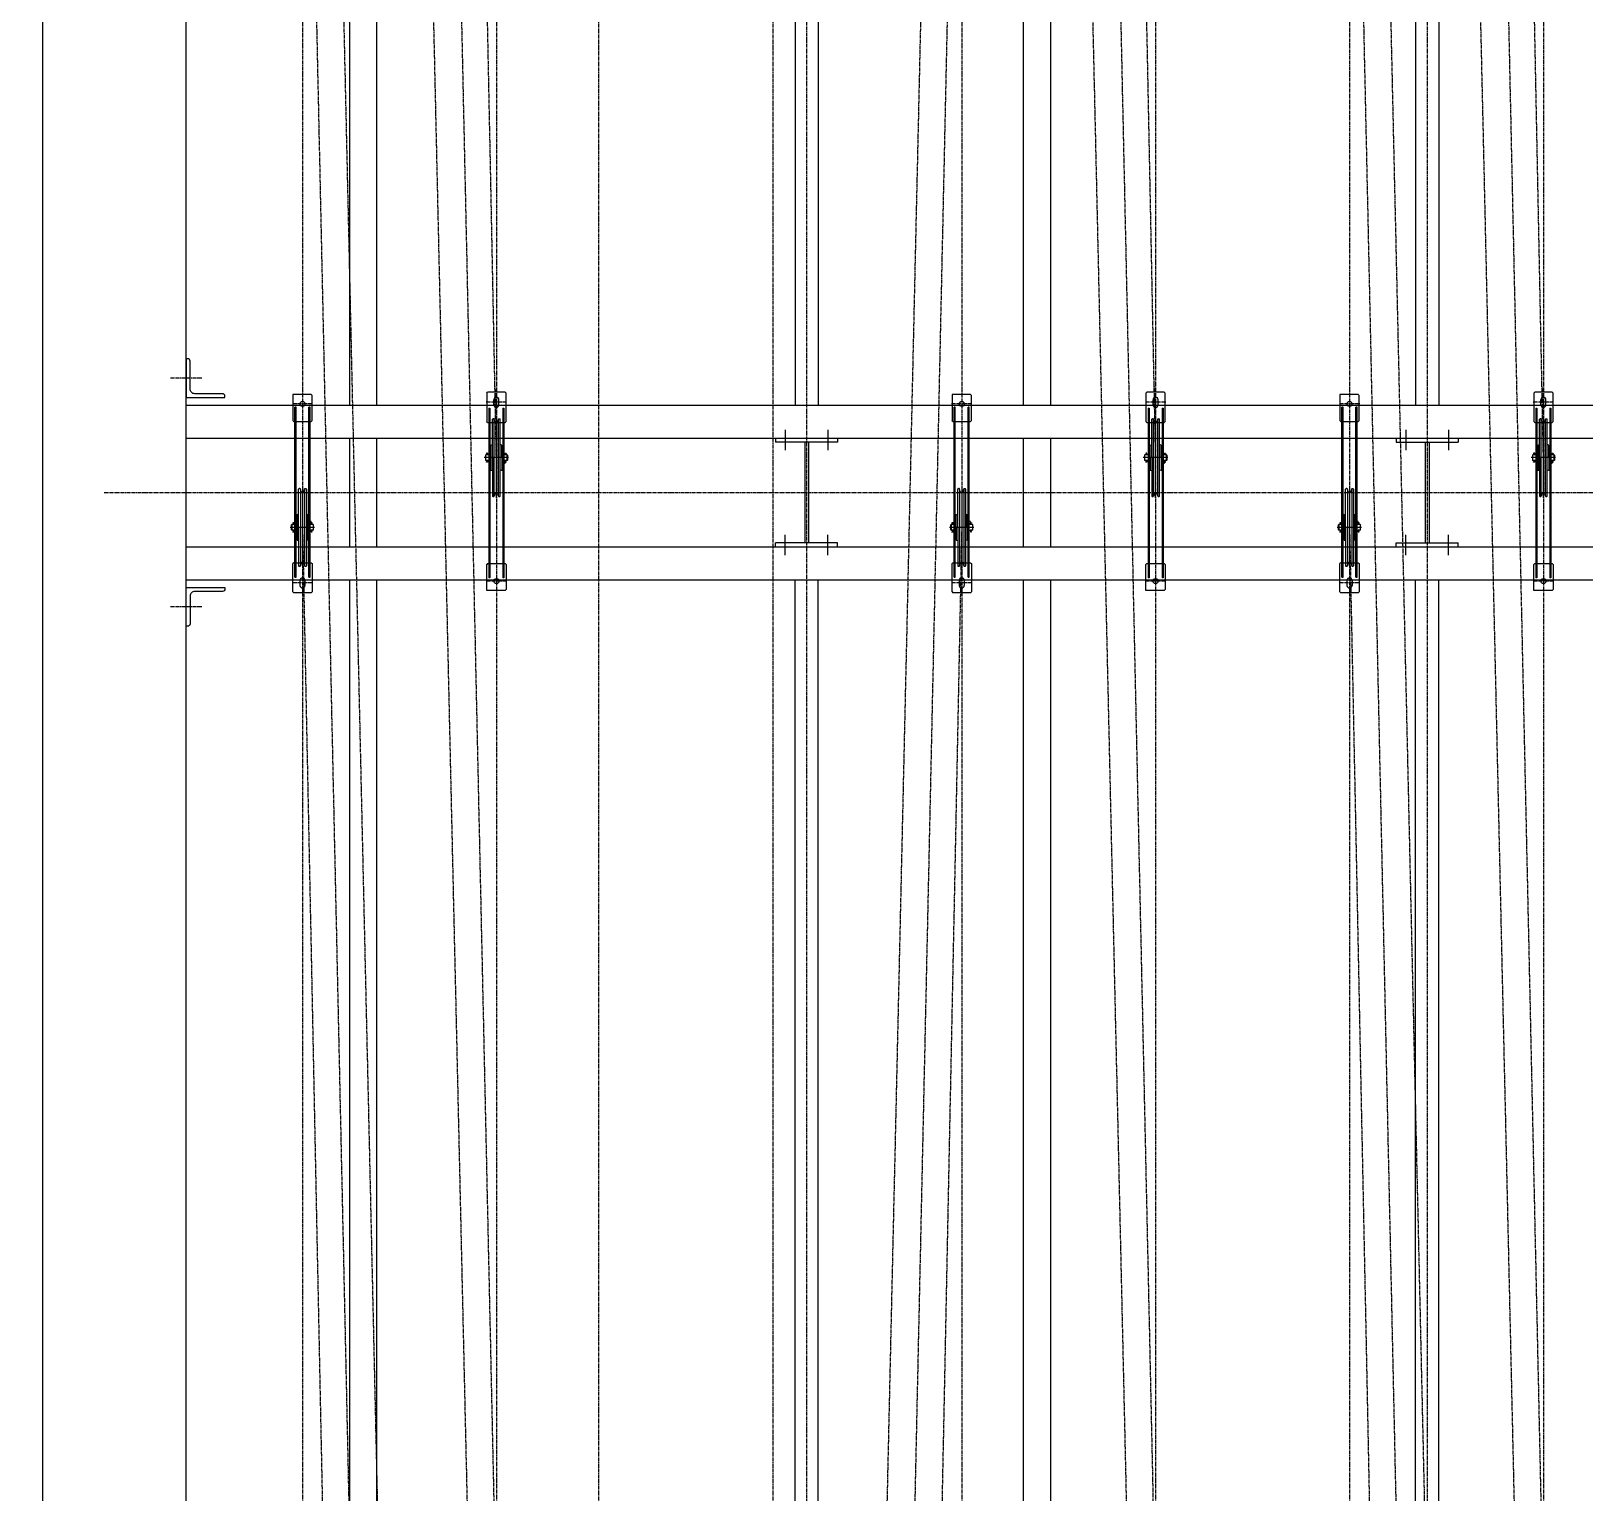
# Model space of a CAD drawing. Header units: millimetres. Extents: x 53635 to 142317, y 101101 to 147193.
# Drawn here: x 70416 to 74420, y 111143 to 114912 of the extents above; entities that cross this region are included whole.
import ezdxf

# ---------------------------------------------------------------- set-up
doc = ezdxf.new("R2010")
doc.units = ezdxf.units.MM
doc.header["$LTSCALE"] = 0.5
doc.header["$MEASUREMENT"] = 0
doc.linetypes.add('AXES2', pattern=[28.575, 19.05, -3.175, 3.175, -3.175])
doc.layers.get('0').update_dxf_attribs({"lineweight": 0})
for name, color, linetype, lineweight in [('-AXE', 1, 'AXES2', 0), ('-beton', 6, 'Continuous', 0), ('-fort', 7, 'Continuous', 0), ('AXE', 1, 'AXES2', 0), ('COT', 3, 'Continuous', 0), ('FORT', 7, 'Continuous', 0)]:
    doc.layers.add(name, color=color, linetype=linetype, lineweight=lineweight)
doc.styles.add('_TCW_TXTSTY_1', font='TIMES.TTF')
doc.styles.get("Standard").update_dxf_attribs({"font": 'TXT.SHX'})
doc.dimstyles.get("Standard").update_dxf_attribs({"dimscale": 10, "dimtxt": 1.5, "dimasz": 2, "dimexe": 1, "dimexo": 1, "dimgap": 1, "dimtad": 1, "dimrnd": 0.5, "dimdsep": 46, "dimtxsty": '_TCW_TXTSTY_1', "dimcen": 0.09, "dimclrd": 3, "dimclre": 3, "dimclrt": 3, "dimadec": 0, "dimazin": 0, "dimtfac": 1, "dimtdec": 3, "dimtmove": 0, "dimatfit": 0, "dimfxl": 1, "dimfrac": 2, "dimtolj": 1, "dimtzin": 0, "dimarcsym": 0})

# ---------------------------------------------------------------- blocks, each defined once
blk = doc.blocks.new('*D94')
at = {"layer": 'COT', "linetype": 'Continuous'}
for points in [[(69641.1, 122093), (69628.1, 121993), (69654.1, 121993)], [(69641.1, 105350.2), (69654.1, 105450.2), (69628.1, 105450.2)]]:
    blk.add_hatch(color=3, dxfattribs=at).paths.add_polyline_path(points)
at = {"linetype": 'ByBlock', "flags": 128}
for points in [[(69591.1, 114575.8), (69591.1, 114492.4), (69466.1, 114492.4), (69466.1, 114575.8)], [(69466.1, 114367.4), (69570.3, 114367.4), (69591.1, 114388.3), (69591.1, 114429.9), (69570.3, 114450.8), (69466.1, 114450.8)], [(69591.1, 114263.3), (69591.1, 114284.1), (69549.5, 114325.8), (69487, 114325.8), (69466.1, 114304.9), (69466.1, 114263.3), (69487, 114242.4), (69570.3, 114242.4), (69591.1, 114263.3)], [(69591.1, 114159.1), (69591.1, 114200.8)], [(69591.1, 114034.1), (69466.1, 114034.1), (69466.1, 114096.6), (69487, 114117.4), (69507.8, 114117.4), (69528.6, 114096.6), (69528.6, 114034.1)], [(69591.1, 113909.1), (69591.1, 113992.4), (69466.1, 113992.4), (69466.1, 113909.1), (69591.1, 113909.1)], [(69591.1, 113867.4), (69591.1, 113784.1), (69466.1, 113784.1), (69466.1, 113867.4)], [(69591.1, 113659.1), (69466.1, 113659.1)], [(69591.1, 113575.8), (69466.1, 113575.8)], [(69487, 113284.1), (69466.1, 113304.9), (69466.1, 113346.6), (69487, 113367.4), (69507.8, 113367.4), (69528.6, 113346.6), (69528.6, 113304.9), (69549.5, 113284.1), (69591.1, 113284.1), (69591.1, 113367.4)], [(69591.1, 113221.6), (69466.1, 113221.6), (69549.5, 113159.1), (69549.5, 113242.4)], [(69466.1, 113034.1), (69466.1, 113117.4), (69591.1, 113054.9)], [(69528.6, 112909.1), (69528.6, 112971.6), (69549.5, 112992.4), (69570.3, 112992.4), (69591.1, 112971.6), (69591.1, 112929.9), (69570.3, 112909.1), (69507.8, 112909.1), (69466.1, 112950.8), (69466.1, 112971.6)], [(69591.1, 112825.8), (69591.1, 112867.4)]]:
    blk.add_lwpolyline(points, dxfattribs=at)
at = {"linetype": 'ByBlock'}
for points in [[(69528.6, 114492.4), (69528.6, 114534.1)], [(69549.5, 114284.1), (69591.1, 114325.8)], [(69466.1, 114159.1), (69466.1, 114200.8)], [(69591.1, 114179.9), (69466.1, 114179.9)], [(69528.6, 114054.9), (69591.1, 114117.4)], [(69528.6, 113784.1), (69528.6, 113825.8)], [(69591.1, 113742.4), (69466.1, 113742.4)], [(69528.6, 113659.1), (69528.6, 113742.4)], [(69466.1, 113534.1), (69466.1, 113617.4)], [(69591.1, 112846.6), (69466.1, 112846.6), (69487, 112825.8)]]:
    blk.add_lwpolyline(points, dxfattribs=at)
at = {"layer": 'COT', "color": 3, "linetype": 'Continuous'}
for p, q in [((70570.9, 122093), (69591.1, 122093)), ((70570.9, 105350.2), (69591.1, 105350.2))]:
    blk.add_line(p, q, dxfattribs=at)
at = {"layer": 'COT', "color": 3, "linetype": 'Continuous', "flags": 128}
for points in [[(69641.1, 122093), (69628.1, 121993), (69654.1, 121993)], [(69641.1, 105350.2), (69654.1, 105450.2), (69628.1, 105450.2)]]:
    blk.add_lwpolyline(points, close=True, dxfattribs=at)
for points in [[(69641.1, 121993), (69641.1, 121993), (69641.1, 121993), (69641.1, 105450.2)], [(69641.1, 105450.2), (69641.1, 105450.2), (69641.1, 105450.2), (69641.1, 105450.2)]]:
    blk.add_lwpolyline(points, dxfattribs=at)
blk = doc.blocks.new('*D95')
at = {"layer": 'COT', "linetype": 'Continuous'}
for points in [[(69940.9, 113721.6), (69927.9, 113621.6), (69953.9, 113621.6)], [(69940.9, 105350.2), (69953.9, 105450.2), (69927.9, 105450.2)]]:
    blk.add_hatch(color=3, dxfattribs=at).paths.add_polyline_path(points)
at = {"linetype": 'ByBlock', "flags": 128}
for points in [[(69786.7, 109660.9), (69765.9, 109681.7), (69765.9, 109723.4), (69786.7, 109744.2), (69807.5, 109744.2), (69828.4, 109723.4), (69828.4, 109681.7), (69849.2, 109660.9), (69890.9, 109660.9), (69890.9, 109744.2)], [(69765.9, 109535.9), (69765.9, 109619.2), (69890.9, 109556.7)], [(69786.7, 109410.9), (69765.9, 109431.7), (69765.9, 109473.4), (69786.7, 109494.2), (69807.5, 109494.2), (69828.4, 109473.4), (69828.4, 109452.5)], [(69890.9, 109306.7), (69890.9, 109348.4), (69870, 109369.2), (69849.2, 109369.2), (69828.4, 109348.4), (69828.4, 109306.7), (69807.5, 109285.9), (69786.7, 109285.9), (69765.9, 109306.7), (69765.9, 109348.4), (69786.7, 109369.2), (69807.5, 109369.2), (69828.4, 109348.4)]]:
    blk.add_lwpolyline(points, dxfattribs=at)
at = {"linetype": 'ByBlock'}
for points in [[(69828.4, 109473.4), (69849.2, 109494.2), (69870, 109494.2), (69890.9, 109473.4), (69890.9, 109431.7), (69870, 109410.9)], [(69828.4, 109306.7), (69849.2, 109285.9), (69870, 109285.9), (69890.9, 109306.7)]]:
    blk.add_lwpolyline(points, dxfattribs=at)
at = {"layer": 'COT', "color": 3, "linetype": 'Continuous'}
for p, q in [((70359.5, 113721.6), (69890.9, 113721.6)), ((70520.9, 105350.2), (69890.9, 105350.2))]:
    blk.add_line(p, q, dxfattribs=at)
at = {"layer": 'COT', "color": 3, "linetype": 'Continuous', "flags": 128}
for points in [[(69940.9, 113721.6), (69927.9, 113621.6), (69953.9, 113621.6)], [(69940.9, 105350.2), (69953.9, 105450.2), (69927.9, 105450.2)]]:
    blk.add_lwpolyline(points, close=True, dxfattribs=at)
for points in [[(69940.9, 113621.6), (69940.9, 113621.6), (69940.9, 113621.6), (69940.9, 109535.9)], [(69940.9, 105450.2), (69940.9, 105450.2), (69940.9, 105450.2), (69940.9, 109535.9)]]:
    blk.add_lwpolyline(points, dxfattribs=at)
blk = doc.blocks.new('*D100')
at = {"layer": 'COT', "linetype": 'Continuous'}
for points in [[(69940.9, 122093), (69927.9, 121993), (69953.9, 121993)], [(69940.9, 113721.6), (69953.9, 113821.6), (69927.9, 113821.6)]]:
    blk.add_hatch(color=3, dxfattribs=at).paths.add_polyline_path(points)
at = {"linetype": 'ByBlock', "flags": 128}
for points in [[(69786.7, 118032.3), (69765.9, 118053.1), (69765.9, 118094.8), (69786.7, 118115.6), (69807.5, 118115.6), (69828.4, 118094.8), (69828.4, 118053.1), (69849.2, 118032.3), (69890.9, 118032.3), (69890.9, 118115.6)], [(69765.9, 117907.3), (69765.9, 117990.6), (69890.9, 117928.1)], [(69786.7, 117782.3), (69765.9, 117803.1), (69765.9, 117844.8), (69786.7, 117865.6), (69807.5, 117865.6), (69828.4, 117844.8), (69828.4, 117824)], [(69890.9, 117678.1), (69890.9, 117719.8), (69870, 117740.6), (69849.2, 117740.6), (69828.4, 117719.8), (69828.4, 117678.1), (69807.5, 117657.3), (69786.7, 117657.3), (69765.9, 117678.1), (69765.9, 117719.8), (69786.7, 117740.6), (69807.5, 117740.6), (69828.4, 117719.8)]]:
    blk.add_lwpolyline(points, dxfattribs=at)
at = {"linetype": 'ByBlock'}
for points in [[(69828.4, 117844.8), (69849.2, 117865.6), (69870, 117865.6), (69890.9, 117844.8), (69890.9, 117803.1), (69870, 117782.3)], [(69828.4, 117678.1), (69849.2, 117657.3), (69870, 117657.3), (69890.9, 117678.1)]]:
    blk.add_lwpolyline(points, dxfattribs=at)
at = {"layer": 'COT', "color": 3, "linetype": 'Continuous'}
for p, q in [((70520.9, 122093), (69890.9, 122093)), ((70309.5, 113721.6), (69890.9, 113721.6))]:
    blk.add_line(p, q, dxfattribs=at)
at = {"layer": 'COT', "color": 3, "linetype": 'Continuous', "flags": 128}
for points in [[(69940.9, 122093), (69927.9, 121993), (69953.9, 121993)], [(69940.9, 113721.6), (69953.9, 113821.6), (69927.9, 113821.6)]]:
    blk.add_lwpolyline(points, close=True, dxfattribs=at)
for points in [[(69940.9, 121993), (69940.9, 121993), (69940.9, 121993), (69940.9, 117907.3)], [(69940.9, 113821.6), (69940.9, 113821.6), (69940.9, 113821.6), (69940.9, 117907.3)]]:
    blk.add_lwpolyline(points, dxfattribs=at)

msp = doc.modelspace()

# ---------------------------------------------------------------- linework, layer by layer
at = {"layer": '-AXE'}
for p, q in [((72415.9, 121723.73), (72415.9, 105730.21)), ((74015.9, 121723.73), (74015.9, 105730.21)), ((70855.91, 114016.59), (70775.58, 114016.59)), ((70604.5, 113721.59), (79618.03, 113721.59)), ((70855.91, 113426.59), (70775.58, 113426.59))]:
    msp.add_line(p, q, dxfattribs=at)
at = {"layer": '-beton'}
for p, q in [((70445.89, 104896.59), (70445.89, 122516.59)), ((70815.89, 105296.59), (70815.89, 122146.59))]:
    msp.add_line(p, q, dxfattribs=at)
at = {"layer": '-fort'}
for p, q in [((72385.9, 116496.59), (72385.9, 113946.59)), ((72445.9, 116496.59), (72445.9, 113946.59)), ((73985.9, 116496.59), (73985.9, 113946.59)), ((74045.9, 116496.59), (74045.9, 113946.59)), ((70815.89, 113946.59), (77215.89, 113946.59)), ((70815.89, 113861.59), (77215.89, 113861.59)), ((72335.9, 113861.59), (72335.9, 113851.59)), ((72495.9, 113851.59), (72335.9, 113851.59)), ((72360.9, 113883.16), (72360.9, 113830.96)), ((72410.9, 113851.59), (72410.9, 113591.59)), ((72420.9, 113851.59), (72420.9, 113591.59)), ((72470.9, 113883.16), (72470.9, 113830.96)), ((72495.9, 113861.59), (72495.9, 113851.59)), ((73935.9, 113861.59), (73935.9, 113851.59)), ((73935.9, 113851.59), (74095.9, 113851.59)), ((73960.9, 113883.16), (73960.9, 113830.96)), ((74010.9, 113851.59), (74010.9, 113591.59)), ((74020.9, 113851.59), (74020.9, 113591.59)), ((74070.9, 113883.16), (74070.9, 113830.96)), ((74095.9, 113861.59), (74095.9, 113851.59)), ((72360.9, 113560.01), (72360.9, 113612.21)), ((72470.9, 113560.01), (72470.9, 113612.21)), ((73960.9, 113560.01), (73960.9, 113612.21)), ((74070.9, 113560.01), (74070.9, 113612.21)), ((70815.89, 113581.59), (77215.89, 113581.59)), ((72335.9, 113581.59), (72335.9, 113591.59)), ((72495.9, 113591.59), (72335.9, 113591.59)), ((72495.9, 113581.59), (72495.9, 113591.59)), ((73935.9, 113591.59), (74095.9, 113591.59)), ((73935.9, 113581.59), (73935.9, 113591.59)), ((74095.9, 113581.59), (74095.9, 113591.59)), ((70815.89, 113496.59), (77215.89, 113496.59)), ((72385.9, 110946.59), (72385.9, 113496.59)), ((72445.9, 110946.59), (72445.9, 113496.59)), ((73985.9, 110946.59), (73985.9, 113496.59)), ((74045.9, 110946.59), (74045.9, 113496.59))]:
    msp.add_line(p, q, dxfattribs=at)
for points in [[(70825.89, 114060.59, 0.4142136), (70819.89, 114066.59), (70815.89, 114066.59), (70815.89, 113966.59), (70915.89, 113966.59), (70915.89, 113970.59, 0.4142136), (70909.89, 113976.59), (70837.89, 113976.59, -0.4142136), (70825.89, 113988.59)], [(70825.89, 113382.59, -0.4142136), (70819.89, 113376.59), (70815.89, 113376.59), (70815.89, 113476.59), (70915.89, 113476.59), (70915.89, 113472.59, -0.4142136), (70909.89, 113466.59), (70837.89, 113466.59, 0.4142136), (70825.89, 113454.59)]]:
    msp.add_lwpolyline(points, format="xyb", close=True, dxfattribs=at)
at = {"layer": 'AXE'}
for p, q in [((71615.89, 121521.59), (71615.89, 106721.59)), ((73315.89, 121521.59), (73315.89, 106721.59)), ((74315.89, 121521.59), (74315.89, 106721.59)), ((71615.89, 107811.59), (71307.89, 121409.09)), ((71384.89, 121409.09), (71615.89, 110811.59)), ((71615.89, 113811.59), (71461.89, 121409.09)), ((73315.89, 107811.59), (73007.89, 121409.09)), ((73084.89, 121409.09), (73315.89, 110811.59)), ((73315.89, 113811.59), (73161.89, 121409.09)), ((74315.89, 107811.59), (74007.89, 121409.09)), ((74084.89, 121409.09), (74315.89, 110811.59)), ((74315.89, 113811.59), (74161.89, 121409.09)), ((71115.89, 120721.59), (71115.89, 105921.59)), ((72815.89, 120721.59), (72815.89, 105921.59)), ((73815.89, 120721.59), (73815.89, 105921.59)), ((71878.9, 119946.59), (71878.9, 107496.59)), ((72328.9, 119946.59), (72328.9, 107496.59)), ((71115.89, 119631.59), (71423.89, 106034.09)), ((72815.89, 119631.59), (72507.89, 106034.09)), ((73815.89, 119631.59), (74123.89, 106034.09)), ((71346.89, 106034.09), (71115.89, 116631.59)), ((72584.89, 106034.09), (72815.89, 116631.59)), ((74046.89, 106034.09), (73815.89, 116631.59)), ((71615.79, 113879.41), (71615.79, 113994.96)), ((73315.79, 113879.41), (73315.79, 113994.96)), ((74315.79, 113879.41), (74315.79, 113994.96)), ((71142.07, 113950.09), (71089.52, 113950.09)), ((71642.07, 113954.59), (71589.52, 113954.59)), ((72842.07, 113950.09), (72789.52, 113950.09)), ((73342.07, 113954.59), (73289.52, 113954.59)), ((73842.07, 113950.09), (73789.52, 113950.09)), ((74342.07, 113954.59), (74289.52, 113954.59)), ((71115.89, 113631.59), (71269.89, 106034.09)), ((72815.89, 113631.59), (72661.89, 106034.09)), ((73815.89, 113631.59), (73969.89, 106034.09)), ((71115.79, 113563.76), (71115.79, 113448.21)), ((72815.79, 113563.76), (72815.79, 113448.21)), ((73815.79, 113563.76), (73815.79, 113448.21)), ((71142.07, 113488.59), (71089.52, 113488.59)), ((71642.07, 113493.09), (71589.52, 113493.09)), ((72842.07, 113488.59), (72789.52, 113488.59)), ((73342.07, 113493.09), (73289.52, 113493.09)), ((73842.07, 113488.59), (73789.52, 113488.59)), ((74342.07, 113493.09), (74289.52, 113493.09))]:
    msp.add_line(p, q, dxfattribs=at)
at = {"layer": 'FORT'}
for p, q in [((71237.63, 113946.59), (71237.63, 116496.59)), ((71307.63, 113946.59), (71307.63, 116496.59)), ((72975.51, 113946.59), (72975.51, 116496.59)), ((73045.51, 113946.59), (73045.51, 116496.59)), ((71090.79, 113974.59), (71090.79, 113907.09)), ((71138.29, 113974.59), (71090.79, 113974.59)), ((71140.79, 113972.09), (71138.29, 113974.59)), ((71140.79, 113907.09), (71140.79, 113972.09)), ((71590.79, 113978.09), (71593.29, 113980.59)), ((71590.79, 113978.09), (71590.79, 113905.09)), ((71638.29, 113980.59), (71593.29, 113980.59)), ((71640.79, 113978.09), (71638.29, 113980.59)), ((71640.79, 113905.09), (71640.79, 113978.09)), ((72838.29, 113974.59), (72790.79, 113974.59)), ((72790.79, 113974.59), (72790.79, 113907.09)), ((72840.79, 113972.09), (72838.29, 113974.59)), ((72840.79, 113907.09), (72840.79, 113972.09)), ((73290.79, 113978.09), (73293.29, 113980.59)), ((73290.79, 113978.09), (73290.79, 113905.09)), ((73338.29, 113980.59), (73293.29, 113980.59)), ((73340.79, 113978.09), (73338.29, 113980.59)), ((73340.79, 113905.09), (73340.79, 113978.09)), ((73838.29, 113974.59), (73790.79, 113974.59)), ((73790.79, 113974.59), (73790.79, 113907.09)), ((73840.79, 113972.09), (73838.29, 113974.59)), ((73840.79, 113907.09), (73840.79, 113972.09)), ((74290.79, 113978.09), (74293.29, 113980.59)), ((74290.79, 113978.09), (74290.79, 113905.09)), ((74338.29, 113980.59), (74293.29, 113980.59)), ((74340.79, 113978.09), (74338.29, 113980.59)), ((74340.79, 113905.09), (74340.79, 113978.09)), ((71096.29, 113503.59), (71096.29, 113941.59)), ((71099.29, 113941.59), (71096.29, 113941.59)), ((71099.29, 113503.59), (71099.29, 113941.59)), ((71132.29, 113503.59), (71132.29, 113941.59)), ((71135.29, 113941.59), (71132.29, 113941.59)), ((71135.29, 113503.59), (71135.29, 113941.59)), ((71596.29, 113939.59), (71596.29, 113501.59)), ((71596.29, 113939.59), (71599.29, 113939.59)), ((71599.29, 113939.59), (71599.29, 113501.59)), ((71609.29, 113948.09), (71609.29, 113961.09)), ((71622.29, 113948.09), (71622.29, 113961.09)), ((71632.29, 113939.59), (71632.29, 113501.59)), ((71632.29, 113939.59), (71635.29, 113939.59)), ((71635.29, 113939.59), (71635.29, 113501.59)), ((72796.29, 113503.59), (72796.29, 113941.59)), ((72799.29, 113941.59), (72796.29, 113941.59)), ((72799.29, 113503.59), (72799.29, 113941.59)), ((72832.29, 113503.59), (72832.29, 113941.59)), ((72835.29, 113941.59), (72832.29, 113941.59)), ((72835.29, 113503.59), (72835.29, 113941.59)), ((73296.29, 113939.59), (73296.29, 113501.59)), ((73296.29, 113939.59), (73299.29, 113939.59)), ((73299.29, 113939.59), (73299.29, 113501.59)), ((73309.29, 113948.09), (73309.29, 113961.09)), ((73322.29, 113948.09), (73322.29, 113961.09)), ((73332.29, 113939.59), (73332.29, 113501.59)), ((73332.29, 113939.59), (73335.29, 113939.59)), ((73335.29, 113939.59), (73335.29, 113501.59)), ((73796.29, 113503.59), (73796.29, 113941.59)), ((73799.29, 113941.59), (73796.29, 113941.59)), ((73799.29, 113503.59), (73799.29, 113941.59)), ((73832.29, 113503.59), (73832.29, 113941.59)), ((73835.29, 113941.59), (73832.29, 113941.59)), ((73835.29, 113503.59), (73835.29, 113941.59)), ((74296.29, 113939.59), (74296.29, 113501.59)), ((74296.29, 113939.59), (74299.29, 113939.59)), ((74299.29, 113939.59), (74299.29, 113501.59)), ((74309.29, 113948.09), (74309.29, 113961.09)), ((74322.29, 113948.09), (74322.29, 113961.09)), ((74332.29, 113939.59), (74332.29, 113501.59)), ((74332.29, 113939.59), (74335.29, 113939.59)), ((74335.29, 113939.59), (74335.29, 113501.59)), ((71093.29, 113904.59), (71090.79, 113907.09)), ((71093.29, 113904.59), (71096.29, 113904.59)), ((71099.29, 113904.59), (71132.29, 113904.59)), ((71135.29, 113904.59), (71138.29, 113904.59)), ((71138.29, 113904.59), (71140.79, 113907.09)), ((71593.29, 113902.59), (71590.79, 113905.09)), ((71593.29, 113902.59), (71596.29, 113902.59)), ((71599.29, 113902.59), (71632.29, 113902.59)), ((71605.89, 113811.59), (71605.89, 113910.59)), ((71606.89, 113911.59), (71609.38, 113911.59)), ((71610.34, 113714.09), (71610.34, 113910.84)), ((71612.03, 113904.55), (71610.34, 113910.84)), ((71619.76, 113904.55), (71621.44, 113910.84)), ((71621.44, 113714.09), (71621.44, 113910.84)), ((71622.41, 113911.59), (71624.89, 113911.59)), ((71625.89, 113712.59), (71625.89, 113910.59)), ((71635.29, 113902.59), (71638.29, 113902.59)), ((71638.29, 113902.59), (71640.79, 113905.09)), ((72793.29, 113904.59), (72790.79, 113907.09)), ((72793.29, 113904.59), (72796.29, 113904.59)), ((72799.29, 113904.59), (72832.29, 113904.59)), ((72835.29, 113904.59), (72838.29, 113904.59)), ((72838.29, 113904.59), (72840.79, 113907.09)), ((73293.29, 113902.59), (73290.79, 113905.09)), ((73293.29, 113902.59), (73296.29, 113902.59)), ((73299.29, 113902.59), (73332.29, 113902.59)), ((73305.89, 113811.59), (73305.89, 113910.59)), ((73306.89, 113911.59), (73309.38, 113911.59)), ((73310.34, 113714.09), (73310.34, 113910.84)), ((73312.03, 113904.55), (73310.34, 113910.84)), ((73319.76, 113904.55), (73321.44, 113910.84)), ((73321.44, 113714.09), (73321.44, 113910.84)), ((73322.41, 113911.59), (73324.89, 113911.59)), ((73325.89, 113712.59), (73325.89, 113910.59)), ((73335.29, 113902.59), (73338.29, 113902.59)), ((73338.29, 113902.59), (73340.79, 113905.09)), ((73793.29, 113904.59), (73790.79, 113907.09)), ((73793.29, 113904.59), (73796.29, 113904.59)), ((73799.29, 113904.59), (73832.29, 113904.59)), ((73835.29, 113904.59), (73838.29, 113904.59)), ((73838.29, 113904.59), (73840.79, 113907.09)), ((74293.29, 113902.59), (74290.79, 113905.09)), ((74293.29, 113902.59), (74296.29, 113902.59)), ((74299.29, 113902.59), (74332.29, 113902.59)), ((74305.89, 113811.59), (74305.89, 113910.59)), ((74306.89, 113911.59), (74309.38, 113911.59)), ((74310.34, 113714.09), (74310.34, 113910.84)), ((74312.03, 113904.55), (74310.34, 113910.84)), ((74319.76, 113904.55), (74321.44, 113910.84)), ((74321.44, 113714.09), (74321.44, 113910.84)), ((74322.41, 113911.59), (74324.89, 113911.59)), ((74325.89, 113712.59), (74325.89, 113910.59)), ((74335.29, 113902.59), (74338.29, 113902.59)), ((74338.29, 113902.59), (74340.79, 113905.09)), ((71237.63, 113581.59), (71237.63, 113861.59)), ((71307.63, 113581.59), (71307.63, 113861.59)), ((72975.51, 113581.59), (72975.51, 113861.59)), ((73045.51, 113581.59), (73045.51, 113861.59)), ((71588.24, 113819.09), (71587.39, 113818.21)), ((71587.39, 113818.21), (71587.39, 113804.96)), ((71588.24, 113804.09), (71588.24, 113819.09)), ((71593.39, 113819.09), (71588.24, 113819.09)), ((71590.68, 113823.41), (71590.68, 113822.6)), ((71593.36, 113823.41), (71590.68, 113823.41)), ((71590.68, 113822.6), (71592.6, 113822.6)), ((71592.6, 113821.36), (71590.68, 113819.94)), ((71590.68, 113819.94), (71591.18, 113819.1)), ((71591.23, 113819.18), (71593.36, 113820.68)), ((71592.6, 113822.6), (71592.6, 113821.36)), ((71593.36, 113820.68), (71593.36, 113823.41)), ((71599.39, 113819.19), (71593.39, 113819.19)), ((71601.99, 113823.09), (71599.49, 113823.09)), ((71601.89, 113844.09), (71605.89, 113845.16)), ((71601.89, 113811.59), (71601.89, 113844.09)), ((71601.89, 113811.59), (71601.89, 113779.09)), ((71605.89, 113811.59), (71605.89, 113712.59)), ((71629.89, 113844.09), (71625.89, 113845.16)), ((71629.79, 113823.09), (71632.29, 113823.09)), ((71629.89, 113811.59), (71629.89, 113844.09)), ((71629.89, 113811.59), (71629.89, 113779.09)), ((71638.39, 113819.19), (71632.39, 113819.19)), ((71643.55, 113819.09), (71638.39, 113819.09)), ((71638.43, 113820.57), (71638.43, 113823.31)), ((71638.43, 113823.31), (71641.11, 113823.31)), ((71640.56, 113819.08), (71638.43, 113820.57)), ((71639.19, 113822.49), (71639.19, 113821.26)), ((71641.11, 113822.49), (71639.19, 113822.49)), ((71639.19, 113821.26), (71641.11, 113819.84)), ((71641.11, 113819.84), (71640.61, 113819)), ((71641.11, 113823.31), (71641.11, 113822.49)), ((71643.55, 113804.09), (71643.55, 113819.09)), ((71643.55, 113804.09), (71643.55, 113819.09)), ((71643.55, 113819.09), (71644.39, 113818.21)), ((71644.39, 113818.21), (71644.39, 113804.96)), ((73288.24, 113819.09), (73287.39, 113818.21)), ((73287.39, 113818.21), (73287.39, 113804.96)), ((73288.24, 113804.09), (73288.24, 113819.09)), ((73293.39, 113819.09), (73288.24, 113819.09)), ((73290.68, 113823.41), (73290.68, 113822.6)), ((73293.36, 113823.41), (73290.68, 113823.41)), ((73290.68, 113822.6), (73292.6, 113822.6)), ((73292.6, 113821.36), (73290.68, 113819.94)), ((73290.68, 113819.94), (73291.18, 113819.1)), ((73291.23, 113819.18), (73293.36, 113820.68)), ((73292.6, 113822.6), (73292.6, 113821.36)), ((73293.36, 113820.68), (73293.36, 113823.41)), ((73299.39, 113819.19), (73293.39, 113819.19)), ((73301.99, 113823.09), (73299.49, 113823.09)), ((73301.89, 113844.09), (73305.89, 113845.16)), ((73301.89, 113811.59), (73301.89, 113844.09)), ((73301.89, 113811.59), (73301.89, 113779.09)), ((73305.89, 113811.59), (73305.89, 113712.59)), ((73329.89, 113844.09), (73325.89, 113845.16)), ((73329.79, 113823.09), (73332.29, 113823.09)), ((73329.89, 113811.59), (73329.89, 113844.09)), ((73329.89, 113811.59), (73329.89, 113779.09)), ((73338.39, 113819.19), (73332.39, 113819.19)), ((73343.55, 113819.09), (73338.39, 113819.09)), ((73338.43, 113820.57), (73338.43, 113823.31)), ((73338.43, 113823.31), (73341.11, 113823.31)), ((73340.56, 113819.08), (73338.43, 113820.57)), ((73339.19, 113822.49), (73339.19, 113821.26)), ((73341.11, 113822.49), (73339.19, 113822.49)), ((73339.19, 113821.26), (73341.11, 113819.84)), ((73341.11, 113819.84), (73340.61, 113819)), ((73341.11, 113823.31), (73341.11, 113822.49)), ((73343.55, 113804.09), (73343.55, 113819.09)), ((73343.55, 113804.09), (73343.55, 113819.09)), ((73343.55, 113819.09), (73344.39, 113818.21)), ((73344.39, 113818.21), (73344.39, 113804.96)), ((74288.24, 113819.09), (74287.39, 113818.21)), ((74287.39, 113818.21), (74287.39, 113804.96)), ((74288.24, 113804.09), (74288.24, 113819.09)), ((74293.39, 113819.09), (74288.24, 113819.09)), ((74290.68, 113823.41), (74290.68, 113822.6)), ((74293.36, 113823.41), (74290.68, 113823.41)), ((74290.68, 113822.6), (74292.6, 113822.6)), ((74292.6, 113821.36), (74290.68, 113819.94)), ((74290.68, 113819.94), (74291.18, 113819.1)), ((74291.23, 113819.18), (74293.36, 113820.68)), ((74292.6, 113822.6), (74292.6, 113821.36)), ((74293.36, 113820.68), (74293.36, 113823.41)), ((74299.39, 113819.19), (74293.39, 113819.19)), ((74301.99, 113823.09), (74299.49, 113823.09)), ((74301.89, 113844.09), (74305.89, 113845.16)), ((74301.89, 113811.59), (74301.89, 113844.09)), ((74301.89, 113811.59), (74301.89, 113779.09)), ((74305.89, 113811.59), (74305.89, 113712.59)), ((74329.89, 113844.09), (74325.89, 113845.16)), ((74329.79, 113823.09), (74332.29, 113823.09)), ((74329.89, 113811.59), (74329.89, 113844.09)), ((74329.89, 113811.59), (74329.89, 113779.09)), ((74338.39, 113819.19), (74332.39, 113819.19)), ((74343.55, 113819.09), (74338.39, 113819.09)), ((74338.43, 113820.57), (74338.43, 113823.31)), ((74338.43, 113823.31), (74341.11, 113823.31)), ((74340.56, 113819.08), (74338.43, 113820.57)), ((74339.19, 113822.49), (74339.19, 113821.26)), ((74341.11, 113822.49), (74339.19, 113822.49)), ((74339.19, 113821.26), (74341.11, 113819.84)), ((74341.11, 113819.84), (74340.61, 113819)), ((74341.11, 113823.31), (74341.11, 113822.49)), ((74343.55, 113804.09), (74343.55, 113819.09)), ((74343.55, 113804.09), (74343.55, 113819.09)), ((74343.55, 113819.09), (74344.39, 113818.21)), ((74344.39, 113818.21), (74344.39, 113804.96)), ((71588.24, 113804.09), (71587.39, 113804.96)), ((71593.39, 113804.09), (71588.24, 113804.09)), ((71590.68, 113803.23), (71591.18, 113804.07)), ((71592.6, 113801.81), (71590.68, 113803.23)), ((71590.68, 113800.57), (71592.6, 113800.57)), ((71590.68, 113799.76), (71590.68, 113800.57)), ((71593.36, 113799.76), (71590.68, 113799.76)), ((71591.23, 113803.99), (71593.36, 113802.49)), ((71592.6, 113800.57), (71592.6, 113801.81)), ((71593.36, 113802.49), (71593.36, 113799.76)), ((71599.39, 113803.99), (71593.39, 113803.99)), ((71601.99, 113800.09), (71599.49, 113800.09)), ((71601.89, 113779.09), (71605.89, 113778.01)), ((71605.89, 113778.01), (71605.89, 113739.84)), ((71629.89, 113779.09), (71625.89, 113778.01)), ((71629.79, 113800.09), (71632.29, 113800.09)), ((71638.39, 113803.99), (71632.39, 113803.99)), ((71638.39, 113796.59), (71635.39, 113796.59)), ((71643.55, 113804.09), (71638.39, 113804.09)), ((71638.39, 113797.08), (71638.39, 113803.98)), ((71640.56, 113803.88), (71638.43, 113802.38)), ((71638.43, 113802.38), (71638.43, 113799.65)), ((71638.43, 113799.65), (71641.11, 113799.65)), ((71639.19, 113801.7), (71641.11, 113803.12)), ((71639.19, 113800.46), (71639.19, 113801.7)), ((71641.11, 113800.46), (71639.19, 113800.46)), ((71641.11, 113803.12), (71640.61, 113803.96)), ((71641.11, 113799.65), (71641.11, 113800.46)), ((71643.55, 113804.09), (71644.39, 113804.96)), ((73288.24, 113804.09), (73287.39, 113804.96)), ((73293.39, 113804.09), (73288.24, 113804.09)), ((73290.68, 113803.23), (73291.18, 113804.07)), ((73292.6, 113801.81), (73290.68, 113803.23)), ((73290.68, 113800.57), (73292.6, 113800.57)), ((73290.68, 113799.76), (73290.68, 113800.57)), ((73293.36, 113799.76), (73290.68, 113799.76)), ((73291.23, 113803.99), (73293.36, 113802.49)), ((73292.6, 113800.57), (73292.6, 113801.81)), ((73293.36, 113802.49), (73293.36, 113799.76)), ((73299.39, 113803.99), (73293.39, 113803.99)), ((73301.99, 113800.09), (73299.49, 113800.09)), ((73301.89, 113779.09), (73305.89, 113778.01)), ((73305.89, 113778.01), (73305.89, 113739.84)), ((73329.89, 113779.09), (73325.89, 113778.01)), ((73329.79, 113800.09), (73332.29, 113800.09)), ((73338.39, 113803.99), (73332.39, 113803.99)), ((73338.39, 113796.59), (73335.39, 113796.59)), ((73343.55, 113804.09), (73338.39, 113804.09)), ((73338.39, 113797.08), (73338.39, 113803.98)), ((73340.56, 113803.88), (73338.43, 113802.38)), ((73338.43, 113802.38), (73338.43, 113799.65)), ((73338.43, 113799.65), (73341.11, 113799.65)), ((73339.19, 113801.7), (73341.11, 113803.12)), ((73339.19, 113800.46), (73339.19, 113801.7)), ((73341.11, 113800.46), (73339.19, 113800.46)), ((73341.11, 113803.12), (73340.61, 113803.96)), ((73341.11, 113799.65), (73341.11, 113800.46)), ((73343.55, 113804.09), (73344.39, 113804.96)), ((74288.24, 113804.09), (74287.39, 113804.96)), ((74293.39, 113804.09), (74288.24, 113804.09)), ((74290.68, 113803.23), (74291.18, 113804.07)), ((74292.6, 113801.81), (74290.68, 113803.23)), ((74290.68, 113800.57), (74292.6, 113800.57)), ((74290.68, 113799.76), (74290.68, 113800.57)), ((74293.36, 113799.76), (74290.68, 113799.76)), ((74291.23, 113803.99), (74293.36, 113802.49)), ((74292.6, 113800.57), (74292.6, 113801.81)), ((74293.36, 113802.49), (74293.36, 113799.76)), ((74299.39, 113803.99), (74293.39, 113803.99)), ((74301.99, 113800.09), (74299.49, 113800.09)), ((74301.89, 113779.09), (74305.89, 113778.01)), ((74305.89, 113778.01), (74305.89, 113739.84)), ((74329.89, 113779.09), (74325.89, 113778.01)), ((74329.79, 113800.09), (74332.29, 113800.09)), ((74338.39, 113803.99), (74332.39, 113803.99)), ((74338.39, 113796.59), (74335.39, 113796.59)), ((74343.55, 113804.09), (74338.39, 113804.09)), ((74338.39, 113797.08), (74338.39, 113803.98)), ((74340.56, 113803.88), (74338.43, 113802.38)), ((74338.43, 113802.38), (74338.43, 113799.65)), ((74338.43, 113799.65), (74341.11, 113799.65)), ((74339.19, 113801.7), (74341.11, 113803.12)), ((74339.19, 113800.46), (74339.19, 113801.7)), ((74341.11, 113800.46), (74339.19, 113800.46)), ((74341.11, 113803.12), (74340.61, 113803.96)), ((74341.11, 113799.65), (74341.11, 113800.46)), ((74343.55, 113804.09), (74344.39, 113804.96)), ((71105.89, 113631.59), (71105.89, 113730.59)), ((71106.89, 113731.59), (71109.38, 113731.59)), ((71112.03, 113724.55), (71110.34, 113730.84)), ((71110.34, 113729.09), (71110.34, 113532.33)), ((71119.76, 113724.55), (71121.44, 113730.84)), ((71121.44, 113729.09), (71121.44, 113532.33)), ((71122.41, 113731.59), (71124.89, 113731.59)), ((71125.89, 113730.59), (71125.89, 113532.59)), ((72805.89, 113631.59), (72805.89, 113730.59)), ((72806.89, 113731.59), (72809.38, 113731.59)), ((72812.03, 113724.55), (72810.34, 113730.84)), ((72810.34, 113729.09), (72810.34, 113532.33)), ((72819.76, 113724.55), (72821.44, 113730.84)), ((72821.44, 113729.09), (72821.44, 113532.33)), ((72822.41, 113731.59), (72824.89, 113731.59)), ((72825.89, 113730.59), (72825.89, 113532.59)), ((73805.89, 113631.59), (73805.89, 113730.59)), ((73806.89, 113731.59), (73809.38, 113731.59)), ((73812.03, 113724.55), (73810.34, 113730.84)), ((73810.34, 113729.09), (73810.34, 113532.33)), ((73819.76, 113724.55), (73821.44, 113730.84)), ((73821.44, 113729.09), (73821.44, 113532.33)), ((73822.41, 113731.59), (73824.89, 113731.59)), ((73825.89, 113730.59), (73825.89, 113532.59)), ((71105.89, 113665.16), (71105.89, 113703.33)), ((71606.89, 113711.59), (71609.38, 113711.59)), ((71612.03, 113718.62), (71610.34, 113712.33)), ((71619.76, 113718.62), (71621.44, 113712.33)), ((71622.41, 113711.59), (71624.89, 113711.59)), ((72805.89, 113665.16), (72805.89, 113703.33)), ((73306.89, 113711.59), (73309.38, 113711.59)), ((73312.03, 113718.62), (73310.34, 113712.33)), ((73319.76, 113718.62), (73321.44, 113712.33)), ((73322.41, 113711.59), (73324.89, 113711.59)), ((73805.89, 113665.16), (73805.89, 113703.33)), ((74306.89, 113711.59), (74309.38, 113711.59)), ((74312.03, 113718.62), (74310.34, 113712.33)), ((74319.76, 113718.62), (74321.44, 113712.33)), ((74322.41, 113711.59), (74324.89, 113711.59)), ((71101.89, 113664.09), (71105.89, 113665.16)), ((71101.89, 113631.59), (71101.89, 113664.09)), ((71129.89, 113664.09), (71125.89, 113665.16)), ((71129.89, 113631.59), (71129.89, 113664.09)), ((71138.39, 113646.59), (71135.39, 113646.59)), ((72801.89, 113664.09), (72805.89, 113665.16)), ((72801.89, 113631.59), (72801.89, 113664.09)), ((72829.89, 113664.09), (72825.89, 113665.16)), ((72829.89, 113631.59), (72829.89, 113664.09)), ((72838.39, 113646.59), (72835.39, 113646.59)), ((73801.89, 113664.09), (73805.89, 113665.16)), ((73801.89, 113631.59), (73801.89, 113664.09)), ((73829.89, 113664.09), (73825.89, 113665.16)), ((73829.89, 113631.59), (73829.89, 113664.09)), ((73838.39, 113646.59), (73835.39, 113646.59)), ((71088.24, 113639.09), (71087.39, 113638.21)), ((71087.39, 113624.96), (71087.39, 113638.21)), ((71088.24, 113624.09), (71087.39, 113624.96)), ((71093.39, 113639.09), (71088.24, 113639.09)), ((71088.24, 113639.09), (71088.24, 113624.09)), ((71093.39, 113624.09), (71088.24, 113624.09)), ((71090.68, 113643.41), (71090.68, 113642.6)), ((71093.36, 113643.41), (71090.68, 113643.41)), ((71090.68, 113642.6), (71092.6, 113642.6)), ((71092.6, 113641.36), (71090.68, 113639.94)), ((71090.68, 113639.94), (71091.18, 113639.1)), ((71090.68, 113623.23), (71091.18, 113624.07)), ((71092.6, 113621.81), (71090.68, 113623.23)), ((71090.68, 113620.57), (71092.6, 113620.57)), ((71090.68, 113619.76), (71090.68, 113620.57)), ((71093.36, 113619.76), (71090.68, 113619.76)), ((71091.23, 113639.18), (71093.36, 113640.68)), ((71091.23, 113623.99), (71093.36, 113622.49)), ((71092.6, 113642.6), (71092.6, 113641.36)), ((71092.6, 113620.57), (71092.6, 113621.81)), ((71093.36, 113640.68), (71093.36, 113643.41)), ((71093.36, 113622.49), (71093.36, 113619.76)), ((71099.39, 113639.19), (71093.39, 113639.19)), ((71099.39, 113623.99), (71093.39, 113623.99)), ((71101.99, 113643.09), (71099.49, 113643.09)), ((71101.99, 113620.09), (71099.49, 113620.09)), ((71101.89, 113631.59), (71101.89, 113599.09)), ((71105.89, 113631.59), (71105.89, 113532.59)), ((71129.79, 113643.09), (71132.29, 113643.09)), ((71129.79, 113620.09), (71132.29, 113620.09)), ((71129.89, 113631.59), (71129.89, 113599.09)), ((71138.39, 113639.19), (71132.39, 113639.19)), ((71138.39, 113623.99), (71132.39, 113623.99)), ((71138.39, 113646.09), (71138.39, 113639.19)), ((71143.55, 113639.09), (71138.39, 113639.09)), ((71143.55, 113624.09), (71138.39, 113624.09)), ((71138.43, 113643.52), (71141.11, 113643.52)), ((71138.43, 113640.79), (71138.43, 113643.52)), ((71140.56, 113639.29), (71138.43, 113640.79)), ((71140.56, 113624.09), (71138.43, 113622.6)), ((71138.43, 113622.6), (71138.43, 113619.86)), ((71138.43, 113619.86), (71141.11, 113619.86)), ((71141.11, 113642.71), (71139.19, 113642.71)), ((71139.19, 113642.71), (71139.19, 113641.47)), ((71139.19, 113641.47), (71141.11, 113640.05)), ((71139.19, 113621.91), (71141.11, 113623.33)), ((71139.19, 113620.68), (71139.19, 113621.91)), ((71141.11, 113620.68), (71139.19, 113620.68)), ((71141.11, 113640.05), (71140.61, 113639.21)), ((71141.11, 113623.33), (71140.61, 113624.17)), ((71141.11, 113643.52), (71141.11, 113642.71)), ((71141.11, 113619.86), (71141.11, 113620.68)), ((71143.55, 113639.09), (71144.39, 113638.21)), ((71143.55, 113639.09), (71143.55, 113624.09)), ((71143.55, 113639.09), (71143.55, 113624.09)), ((71143.55, 113624.09), (71144.39, 113624.96)), ((71144.39, 113624.96), (71144.39, 113638.21)), ((72788.24, 113639.09), (72787.39, 113638.21)), ((72787.39, 113624.96), (72787.39, 113638.21)), ((72788.24, 113624.09), (72787.39, 113624.96)), ((72793.39, 113639.09), (72788.24, 113639.09)), ((72788.24, 113639.09), (72788.24, 113624.09)), ((72793.39, 113624.09), (72788.24, 113624.09)), ((72793.36, 113643.41), (72790.68, 113643.41)), ((72790.68, 113643.41), (72790.68, 113642.6)), ((72790.68, 113642.6), (72792.6, 113642.6)), ((72792.6, 113641.36), (72790.68, 113639.94)), ((72790.68, 113639.94), (72791.18, 113639.1)), ((72790.68, 113623.23), (72791.18, 113624.07)), ((72792.6, 113621.81), (72790.68, 113623.23)), ((72790.68, 113620.57), (72792.6, 113620.57)), ((72790.68, 113619.76), (72790.68, 113620.57)), ((72793.36, 113619.76), (72790.68, 113619.76)), ((72791.23, 113639.18), (72793.36, 113640.68)), ((72791.23, 113623.99), (72793.36, 113622.49)), ((72792.6, 113642.6), (72792.6, 113641.36)), ((72792.6, 113620.57), (72792.6, 113621.81)), ((72793.36, 113640.68), (72793.36, 113643.41)), ((72793.36, 113622.49), (72793.36, 113619.76)), ((72799.39, 113639.19), (72793.39, 113639.19)), ((72799.39, 113623.99), (72793.39, 113623.99)), ((72801.99, 113643.09), (72799.49, 113643.09)), ((72801.99, 113620.09), (72799.49, 113620.09)), ((72801.89, 113631.59), (72801.89, 113599.09)), ((72805.89, 113631.59), (72805.89, 113532.59)), ((72829.79, 113643.09), (72832.29, 113643.09)), ((72829.79, 113620.09), (72832.29, 113620.09)), ((72829.89, 113631.59), (72829.89, 113599.09)), ((72838.39, 113639.19), (72832.39, 113639.19)), ((72838.39, 113623.99), (72832.39, 113623.99)), ((72838.39, 113646.09), (72838.39, 113639.19)), ((72843.55, 113639.09), (72838.39, 113639.09)), ((72843.55, 113624.09), (72838.39, 113624.09)), ((72838.43, 113640.79), (72838.43, 113643.52)), ((72838.43, 113643.52), (72841.11, 113643.52)), ((72840.56, 113639.29), (72838.43, 113640.79)), ((72840.56, 113624.09), (72838.43, 113622.6)), ((72838.43, 113622.6), (72838.43, 113619.86)), ((72838.43, 113619.86), (72841.11, 113619.86)), ((72839.19, 113642.71), (72839.19, 113641.47)), ((72841.11, 113642.71), (72839.19, 113642.71)), ((72839.19, 113641.47), (72841.11, 113640.05)), ((72839.19, 113621.91), (72841.11, 113623.33)), ((72839.19, 113620.68), (72839.19, 113621.91)), ((72841.11, 113620.68), (72839.19, 113620.68)), ((72841.11, 113640.05), (72840.61, 113639.21)), ((72841.11, 113623.33), (72840.61, 113624.17)), ((72841.11, 113643.52), (72841.11, 113642.71)), ((72841.11, 113619.86), (72841.11, 113620.68)), ((72843.55, 113639.09), (72843.55, 113624.09)), ((72843.55, 113639.09), (72843.55, 113624.09)), ((72843.55, 113639.09), (72844.39, 113638.21)), ((72843.55, 113624.09), (72844.39, 113624.96)), ((72844.39, 113624.96), (72844.39, 113638.21)), ((73788.24, 113639.09), (73787.39, 113638.21)), ((73787.39, 113624.96), (73787.39, 113638.21)), ((73788.24, 113624.09), (73787.39, 113624.96)), ((73788.24, 113639.09), (73788.24, 113624.09)), ((73793.39, 113639.09), (73788.24, 113639.09)), ((73793.39, 113624.09), (73788.24, 113624.09)), ((73793.36, 113643.41), (73790.68, 113643.41)), ((73790.68, 113643.41), (73790.68, 113642.6)), ((73790.68, 113642.6), (73792.6, 113642.6)), ((73792.6, 113641.36), (73790.68, 113639.94)), ((73790.68, 113639.94), (73791.18, 113639.1)), ((73790.68, 113623.23), (73791.18, 113624.07)), ((73792.6, 113621.81), (73790.68, 113623.23)), ((73790.68, 113619.76), (73790.68, 113620.57)), ((73790.68, 113620.57), (73792.6, 113620.57)), ((73793.36, 113619.76), (73790.68, 113619.76)), ((73791.23, 113639.18), (73793.36, 113640.68)), ((73791.23, 113623.99), (73793.36, 113622.49)), ((73792.6, 113642.6), (73792.6, 113641.36)), ((73792.6, 113620.57), (73792.6, 113621.81)), ((73793.36, 113640.68), (73793.36, 113643.41)), ((73793.36, 113622.49), (73793.36, 113619.76)), ((73799.39, 113639.19), (73793.39, 113639.19)), ((73799.39, 113623.99), (73793.39, 113623.99)), ((73801.99, 113643.09), (73799.49, 113643.09)), ((73801.99, 113620.09), (73799.49, 113620.09)), ((73801.89, 113631.59), (73801.89, 113599.09)), ((73805.89, 113631.59), (73805.89, 113532.59)), ((73829.79, 113643.09), (73832.29, 113643.09)), ((73829.79, 113620.09), (73832.29, 113620.09)), ((73829.89, 113631.59), (73829.89, 113599.09)), ((73838.39, 113639.19), (73832.39, 113639.19)), ((73838.39, 113623.99), (73832.39, 113623.99)), ((73838.39, 113646.09), (73838.39, 113639.19)), ((73843.55, 113639.09), (73838.39, 113639.09)), ((73843.55, 113624.09), (73838.39, 113624.09)), ((73838.43, 113640.79), (73838.43, 113643.52)), ((73838.43, 113643.52), (73841.11, 113643.52)), ((73840.56, 113639.29), (73838.43, 113640.79)), ((73840.56, 113624.09), (73838.43, 113622.6)), ((73838.43, 113622.6), (73838.43, 113619.86)), ((73838.43, 113619.86), (73841.11, 113619.86)), ((73839.19, 113642.71), (73839.19, 113641.47)), ((73841.11, 113642.71), (73839.19, 113642.71)), ((73839.19, 113641.47), (73841.11, 113640.05)), ((73839.19, 113621.91), (73841.11, 113623.33)), ((73839.19, 113620.68), (73839.19, 113621.91)), ((73841.11, 113620.68), (73839.19, 113620.68)), ((73841.11, 113640.05), (73840.61, 113639.21)), ((73841.11, 113623.33), (73840.61, 113624.17)), ((73841.11, 113643.52), (73841.11, 113642.71)), ((73841.11, 113619.86), (73841.11, 113620.68)), ((73843.55, 113639.09), (73843.55, 113624.09)), ((73843.55, 113639.09), (73843.55, 113624.09)), ((73843.55, 113639.09), (73844.39, 113638.21)), ((73843.55, 113624.09), (73844.39, 113624.96)), ((73844.39, 113624.96), (73844.39, 113638.21)), ((71101.89, 113599.09), (71105.89, 113598.01)), ((71129.89, 113599.09), (71125.89, 113598.01)), ((72801.89, 113599.09), (72805.89, 113598.01)), ((72829.89, 113599.09), (72825.89, 113598.01)), ((73801.89, 113599.09), (73805.89, 113598.01)), ((73829.89, 113599.09), (73825.89, 113598.01)), ((71093.29, 113540.59), (71090.79, 113538.09)), ((71090.79, 113465.09), (71090.79, 113538.09)), ((71093.29, 113540.59), (71096.29, 113540.59)), ((71099.29, 113540.59), (71132.29, 113540.59)), ((71106.89, 113531.59), (71109.38, 113531.59)), ((71112.03, 113538.62), (71110.34, 113532.33)), ((71119.76, 113538.62), (71121.44, 113532.33)), ((71122.41, 113531.59), (71124.89, 113531.59)), ((71135.29, 113540.59), (71138.29, 113540.59)), ((71138.29, 113540.59), (71140.79, 113538.09)), ((71140.79, 113538.09), (71140.79, 113465.09)), ((71593.29, 113538.59), (71590.79, 113536.09)), ((71590.79, 113468.59), (71590.79, 113536.09)), ((71593.29, 113538.59), (71596.29, 113538.59)), ((71599.29, 113538.59), (71632.29, 113538.59)), ((71635.29, 113538.59), (71638.29, 113538.59)), ((71638.29, 113538.59), (71640.79, 113536.09)), ((71640.79, 113536.09), (71640.79, 113471.09)), ((72793.29, 113540.59), (72790.79, 113538.09)), ((72790.79, 113465.09), (72790.79, 113538.09)), ((72793.29, 113540.59), (72796.29, 113540.59)), ((72799.29, 113540.59), (72832.29, 113540.59)), ((72806.89, 113531.59), (72809.38, 113531.59)), ((72812.03, 113538.62), (72810.34, 113532.33)), ((72819.76, 113538.62), (72821.44, 113532.33)), ((72822.41, 113531.59), (72824.89, 113531.59)), ((72835.29, 113540.59), (72838.29, 113540.59)), ((72838.29, 113540.59), (72840.79, 113538.09)), ((72840.79, 113538.09), (72840.79, 113465.09)), ((73293.29, 113538.59), (73290.79, 113536.09)), ((73290.79, 113468.59), (73290.79, 113536.09)), ((73293.29, 113538.59), (73296.29, 113538.59)), ((73299.29, 113538.59), (73332.29, 113538.59)), ((73335.29, 113538.59), (73338.29, 113538.59)), ((73338.29, 113538.59), (73340.79, 113536.09)), ((73340.79, 113536.09), (73340.79, 113471.09)), ((73793.29, 113540.59), (73790.79, 113538.09)), ((73790.79, 113465.09), (73790.79, 113538.09)), ((73793.29, 113540.59), (73796.29, 113540.59)), ((73799.29, 113540.59), (73832.29, 113540.59)), ((73806.89, 113531.59), (73809.38, 113531.59)), ((73812.03, 113538.62), (73810.34, 113532.33)), ((73819.76, 113538.62), (73821.44, 113532.33)), ((73822.41, 113531.59), (73824.89, 113531.59)), ((73835.29, 113540.59), (73838.29, 113540.59)), ((73838.29, 113540.59), (73840.79, 113538.09)), ((73840.79, 113538.09), (73840.79, 113465.09)), ((74293.29, 113538.59), (74290.79, 113536.09)), ((74290.79, 113468.59), (74290.79, 113536.09)), ((74293.29, 113538.59), (74296.29, 113538.59)), ((74299.29, 113538.59), (74332.29, 113538.59)), ((74335.29, 113538.59), (74338.29, 113538.59)), ((74338.29, 113538.59), (74340.79, 113536.09)), ((74340.79, 113536.09), (74340.79, 113471.09)), ((71096.29, 113503.59), (71099.29, 113503.59)), ((71109.29, 113495.09), (71109.29, 113482.09)), ((71122.29, 113495.09), (71122.29, 113482.09)), ((71132.29, 113503.59), (71135.29, 113503.59)), ((71237.63, 110946.59), (71237.63, 113496.59)), ((71307.63, 110946.59), (71307.63, 113496.59)), ((71599.29, 113501.59), (71596.29, 113501.59)), ((71635.29, 113501.59), (71632.29, 113501.59)), ((72796.29, 113503.59), (72799.29, 113503.59)), ((72809.29, 113495.09), (72809.29, 113482.09)), ((72822.29, 113495.09), (72822.29, 113482.09)), ((72832.29, 113503.59), (72835.29, 113503.59)), ((72975.51, 110946.59), (72975.51, 113496.59)), ((73045.51, 110946.59), (73045.51, 113496.59)), ((73299.29, 113501.59), (73296.29, 113501.59)), ((73335.29, 113501.59), (73332.29, 113501.59)), ((73796.29, 113503.59), (73799.29, 113503.59)), ((73809.29, 113495.09), (73809.29, 113482.09)), ((73822.29, 113495.09), (73822.29, 113482.09)), ((73832.29, 113503.59), (73835.29, 113503.59)), ((74299.29, 113501.59), (74296.29, 113501.59)), ((74335.29, 113501.59), (74332.29, 113501.59)), ((71090.79, 113465.09), (71093.29, 113462.59)), ((71138.29, 113462.59), (71093.29, 113462.59)), ((71140.79, 113465.09), (71138.29, 113462.59)), ((71638.29, 113468.59), (71590.79, 113468.59)), ((71640.79, 113471.09), (71638.29, 113468.59)), ((72790.79, 113465.09), (72793.29, 113462.59)), ((72838.29, 113462.59), (72793.29, 113462.59)), ((72840.79, 113465.09), (72838.29, 113462.59)), ((73338.29, 113468.59), (73290.79, 113468.59)), ((73340.79, 113471.09), (73338.29, 113468.59)), ((73790.79, 113465.09), (73793.29, 113462.59)), ((73838.29, 113462.59), (73793.29, 113462.59)), ((73840.79, 113465.09), (73838.29, 113462.59)), ((74338.29, 113468.59), (74290.79, 113468.59)), ((74340.79, 113471.09), (74338.29, 113468.59))]:
    msp.add_line(p, q, dxfattribs=at)
at = {"layer": 'FORT', "color": 1}
for p, q in [((71615.89, 113708.09), (71615.89, 113910.38)), ((73315.89, 113708.09), (73315.89, 113910.38)), ((74315.89, 113708.09), (74315.89, 113910.38)), ((71647.04, 113811.59), (71584.09, 113811.59)), ((73347.04, 113811.59), (73284.09, 113811.59)), ((74347.04, 113811.59), (74284.09, 113811.59)), ((71115.89, 113735.09), (71115.89, 113532.79)), ((72815.89, 113735.09), (72815.89, 113532.79)), ((73815.89, 113735.09), (73815.89, 113532.79)), ((71147.04, 113631.59), (71084.09, 113631.59)), ((72847.04, 113631.59), (72784.09, 113631.59)), ((73847.04, 113631.59), (73784.09, 113631.59))]:
    msp.add_line(p, q, dxfattribs=at)
at = {"layer": 'FORT'}
for centre in [(71115.79, 113950.09), (72815.79, 113950.09), (73815.79, 113950.09), (71615.79, 113493.09), (73315.79, 113493.09), (74315.79, 113493.09)]:
    msp.add_circle(centre, 6.5, dxfattribs=at)
for centre, radius, start, end in [((71615.79, 113961.09), 6.5, 0, 180), ((73315.79, 113961.09), 6.5, 0, 180), ((74315.79, 113961.09), 6.5, 0, 180), ((71615.79, 113948.09), 6.5, 180, 360), ((73315.79, 113948.09), 6.5, 180, 360), ((74315.79, 113948.09), 6.5, 180, 360), ((71606.89, 113910.59), 1, 90, 180), ((71609.38, 113910.59), 1, 15, 90), ((71615.89, 113905.59), 4, -165, -15), ((71622.41, 113910.59), 1, 90, 165), ((71624.89, 113910.59), 1, 0, 90), ((73306.89, 113910.59), 1, 90, 180), ((73309.38, 113910.59), 1, 15, 90), ((73315.89, 113905.59), 4, -165, -15), ((73322.41, 113910.59), 1, 90, 165), ((73324.89, 113910.59), 1, 0, 90), ((74306.89, 113910.59), 1, 90, 180), ((74309.38, 113910.59), 1, 15, 90), ((74315.89, 113905.59), 4, -165, -15), ((74322.41, 113910.59), 1, 90, 165), ((74324.89, 113910.59), 1, 0, 90), ((71106.89, 113730.59), 1, 90, 180), ((71109.38, 113730.59), 1, 15, 90), ((71122.41, 113730.59), 1, 90, 165), ((71124.89, 113730.59), 1, 0, 90), ((72806.89, 113730.59), 1, 90, 180), ((72809.38, 113730.59), 1, 15, 90), ((72822.41, 113730.59), 1, 90, 165), ((72824.89, 113730.59), 1, 0, 90), ((73806.89, 113730.59), 1, 90, 180), ((73809.38, 113730.59), 1, 15, 90), ((73822.41, 113730.59), 1, 90, 165), ((73824.89, 113730.59), 1, 0, 90), ((71115.89, 113725.59), 4, -165, -15), ((71606.89, 113712.59), 1, 180, 270), ((71609.38, 113712.59), 1, -90, -15), ((71615.89, 113717.59), 4, 15, 165), ((71622.41, 113712.59), 1, -165, -90), ((71624.89, 113712.59), 1, -90, 0), ((72815.89, 113725.59), 4, -165, -15), ((73306.89, 113712.59), 1, 180, 270), ((73309.38, 113712.59), 1, -90, -15), ((73315.89, 113717.59), 4, 15, 165), ((73322.41, 113712.59), 1, -165, -90), ((73324.89, 113712.59), 1, -90, 0), ((73815.89, 113725.59), 4, -165, -15), ((74306.89, 113712.59), 1, 180, 270), ((74309.38, 113712.59), 1, -90, -15), ((74315.89, 113717.59), 4, 15, 165), ((74322.41, 113712.59), 1, -165, -90), ((74324.89, 113712.59), 1, -90, 0), ((71106.89, 113532.59), 1, 180, 270), ((71109.38, 113532.59), 1, -90, -15), ((71115.89, 113537.59), 4, 15, 165), ((71122.41, 113532.59), 1, -165, -90), ((71124.89, 113532.59), 1, -90, 0), ((72806.89, 113532.59), 1, 180, 270), ((72809.38, 113532.59), 1, -90, -15), ((72815.89, 113537.59), 4, 15, 165), ((72822.41, 113532.59), 1, -165, -90), ((72824.89, 113532.59), 1, -90, 0), ((73806.89, 113532.59), 1, 180, 270), ((73809.38, 113532.59), 1, -90, -15), ((73815.89, 113537.59), 4, 15, 165), ((73822.41, 113532.59), 1, -165, -90), ((73824.89, 113532.59), 1, -90, 0), ((71115.79, 113495.09), 6.5, 0, 180), ((72815.79, 113495.09), 6.5, 0, 180), ((73815.79, 113495.09), 6.5, 0, 180), ((71115.79, 113482.09), 6.5, 180, 360), ((72815.79, 113482.09), 6.5, 180, 360), ((73815.79, 113482.09), 6.5, 180, 360)]:
    msp.add_arc(centre, radius, start, end, dxfattribs=at)
at = {"layer": 'FORT', "linetype": 'Continuous'}
for p in [(71608.23, 113911.59), (73308.23, 113911.59), (74308.23, 113911.59), (71601.89, 113779.09), (71601.89, 113779.09), (71629.89, 113779.09), (73301.89, 113779.09), (73301.89, 113779.09), (73329.89, 113779.09), (74301.89, 113779.09), (74301.89, 113779.09), (74329.89, 113779.09), (71108.23, 113731.59), (72808.23, 113731.59), (73808.23, 113731.59), (71608.23, 113711.59), (73308.23, 113711.59), (74308.23, 113711.59), (71101.89, 113664.09), (71101.89, 113664.09), (71129.89, 113664.09), (72801.89, 113664.09), (72801.89, 113664.09), (72829.89, 113664.09), (73801.89, 113664.09), (73801.89, 113664.09), (73829.89, 113664.09), (71108.23, 113531.59), (72808.23, 113531.59), (73808.23, 113531.59)]:
    msp.add_point(p, dxfattribs=at)

# ---------------------------------------------------------------- dimensions: what is measured, and where the dimension line sits
at = {"layer": 'COT', "linetype": 'Continuous'}
dim = msp.add_linear_dim(base=(69641.14, 105350.15), p1=(70620.88, 122093.02), p2=(70620.88, 105350.15), angle=90, text='16742 THEORIQUE', dimstyle='Standard', override={"dimscale": 50, "dimtxt": 2.5, "dimdec": 0, "dimtxsty": 'Standard', "dimtdec": 0}, dxfattribs=at)
dim.commit()
dim.dimension.update_dxf_attribs({"geometry": '*D94', "text_midpoint": (69641.14, 113721.59), "dimtype": 160})
for base, p1, p2, picture, middle in [((69940.88, 122093.02), (70359.48, 113721.59), (70570.88, 122093.02), '*D100', (69828.38, 117907.3)), ((69940.88, 105350.15), (70409.48, 113721.59), (70570.88, 105350.15), '*D95', (69828.38, 109535.87))]:
    dim = msp.add_linear_dim(base=base, p1=p1, p2=p2, angle=90, dimstyle='Standard', override={"dimscale": 50, "dimtxt": 2.5, "dimdec": 0, "dimtxsty": 'Standard', "dimtdec": 0}, dxfattribs=at)
    dim.commit()
    dim.dimension.update_dxf_attribs({"geometry": picture, "text_midpoint": middle})

doc.saveas('drawing.dxf')
